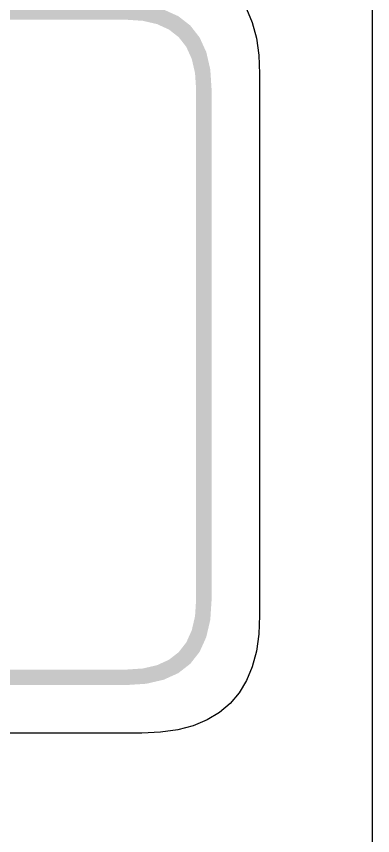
# Model space of a CAD drawing. Header units: millimetres. Extents: x 6 to 297, y 55 to 451.
# Drawn here: x 264.76 to 273.96, y 336.51 to 357.69 of the extents above; entities that cross this region are included whole.
import ezdxf

# ---------------------------------------------------------------- set-up
doc = ezdxf.new("R2010")
doc.units = ezdxf.units.MM
doc.layers.add('CUT', color=1, linetype='Continuous')
doc.layers.add('RASTER', color=7, linetype='Continuous')

msp = doc.modelspace()

# ---------------------------------------------------------------- hatches: boundary and pattern name
at = {"layer": 'RASTER'}
h = msp.add_hatch(color=7, dxfattribs=at)
h.paths.add_polyline_path([(208.2, 355.8), (208.234, 356.316), (208.337, 356.763), (208.509, 357.141), (208.75, 357.45), (209.059, 357.691), (209.438, 357.862), (209.884, 357.966), (210.4, 358), (267.6, 358), (268.116, 357.966), (268.563, 357.862), (268.941, 357.691), (269.25, 357.45), (269.491, 357.141), (269.663, 356.763), (269.766, 356.316), (269.8, 355.8), (269.8, 342.6), (269.766, 342.084), (269.662, 341.638), (269.491, 341.259), (269.25, 340.95), (268.941, 340.709), (268.563, 340.538), (268.116, 340.434), (267.6, 340.4), (210.4, 340.4), (209.884, 340.434), (209.438, 340.538), (209.059, 340.709), (208.75, 340.95), (208.509, 341.259), (208.337, 341.638), (208.234, 342.084), (208.2, 342.6)])
h.paths.add_polyline_path([(208.6, 355.8), (208.6, 342.6), (208.628, 342.178), (208.712, 341.813), (208.853, 341.503), (209.05, 341.25), (209.303, 341.053), (209.613, 340.912), (209.978, 340.828), (210.4, 340.8), (267.6, 340.8), (268.022, 340.828), (268.388, 340.912), (268.697, 341.053), (268.95, 341.25), (269.147, 341.503), (269.287, 341.813), (269.372, 342.178), (269.4, 342.6), (269.4, 355.8), (269.372, 356.222), (269.287, 356.588), (269.147, 356.897), (268.95, 357.15), (268.697, 357.347), (268.388, 357.488), (268.022, 357.572), (267.6, 357.6), (210.4, 357.6), (209.978, 357.572), (209.613, 357.488), (209.303, 357.347), (209.05, 357.15), (208.853, 356.897), (208.712, 356.588), (208.628, 356.222), (208.6, 355.8)], flags=0)

# ---------------------------------------------------------------- linework, layer by layer
at = {"layer": 'CUT'}
for points in [[(273.96, 323.199), (273.96, 381.201)], [(270.703, 357.885), (270.851, 357.525), (270.956, 357.125), (271.019, 356.683), (271.04, 356.201), (271.04, 342.199), (271.019, 341.717), (270.956, 341.275), (270.851, 340.875), (270.703, 340.515), (270.512, 340.197), (270.278, 339.922), (270.003, 339.688), (269.685, 339.497), (269.325, 339.349), (268.925, 339.244), (268.483, 339.181), (268.001, 339.16), (209.999, 339.16)]]:
    msp.add_lwpolyline(points, dxfattribs=at)

doc.saveas('drawing.dxf')
